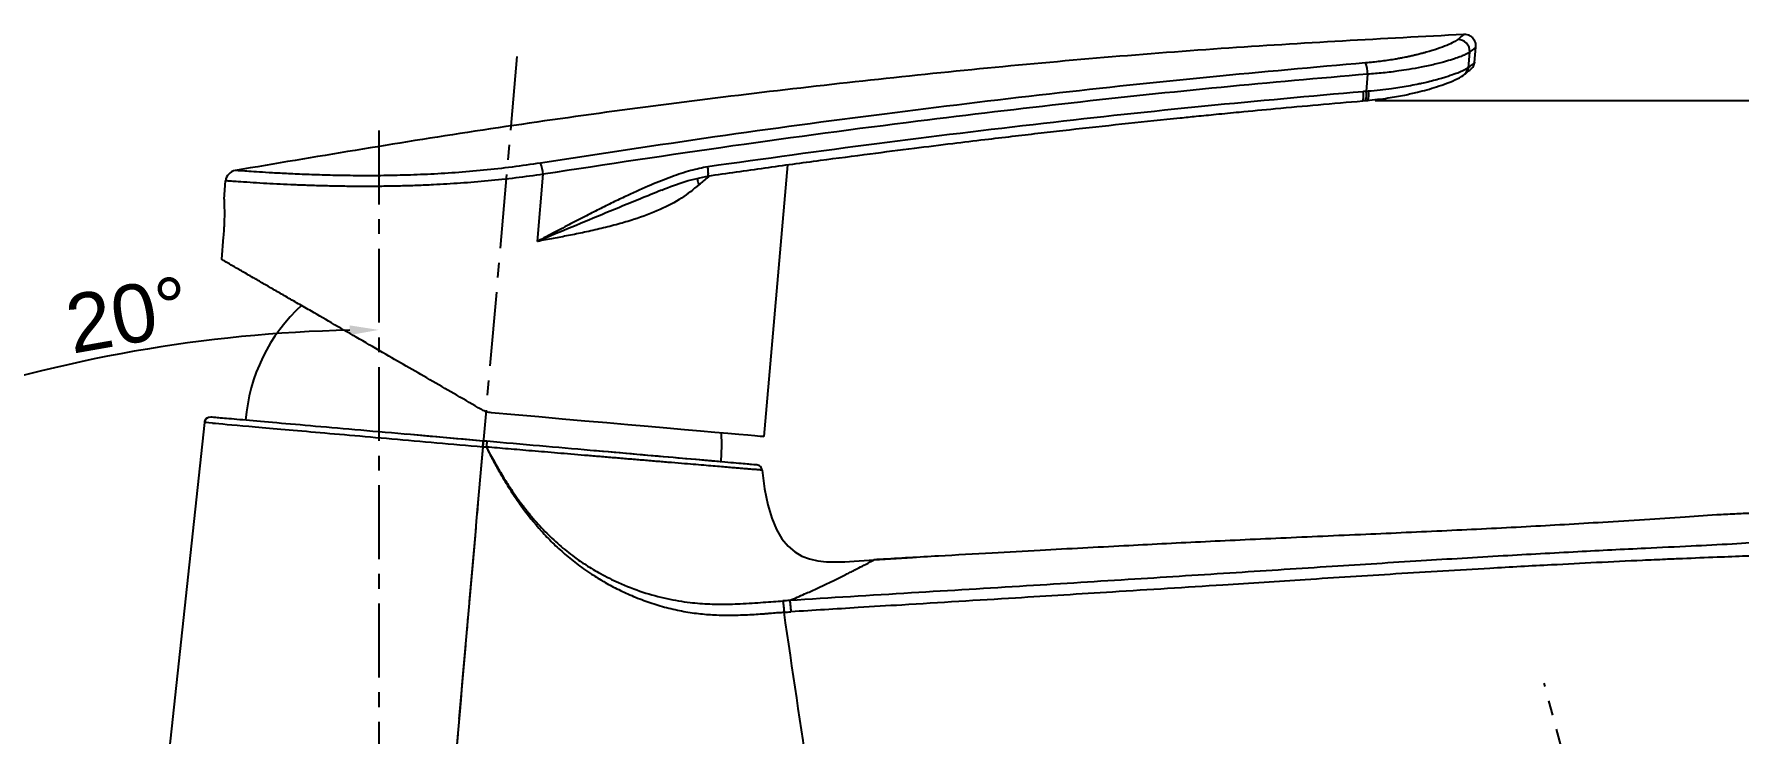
# Model space of a CAD drawing. Header units: millimetres. Extents: x 1261 to 1854, y -639 to -219.
# Drawn here: x 1374.3 to 1520.7, y -419.8 to -359.7 of the extents above; entities that cross this region are included whole.
import ezdxf

# ---------------------------------------------------------------- set-up
doc = ezdxf.new("R2010")
doc.units = ezdxf.units.MM
doc.header["$LTSCALE"] = 0.1
doc.linetypes.add('CENTERX2', pattern=[101.6, 63.5, -12.7, 12.7, -12.7])
doc.layers.get('0').update_dxf_attribs({"lineweight": 13})
doc.layers.add('CENTER', color=1, linetype='CENTERX2')
doc.layers.add('DIM', color=3, linetype='Continuous', lineweight=9)
doc.styles.get("Standard").update_dxf_attribs({"font": 'arial.ttf'})
doc.dimstyles.new('ISO-25', dxfattribs={"dimtxt": 2.5, "dimasz": 2.5, "dimexe": 1.25, "dimexo": 0.625, "dimtad": 1, "dimtxsty": 'Standard', "dimcen": 2.5, "dimadec": 0, "dimazin": 0, "dimtfac": 1, "dimtmove": 0, "dimatfit": 3, "dimfxl": 0, "dimarcsym": 0})

# ---------------------------------------------------------------- blocks, each defined once
blk = doc.blocks.new('*D22')
at = {"layer": 'Defpoints', "color": 0}
for p in [(1488.86, -365.38), (1563.41, -365.38), (1428.32, -484.43)]:
    blk.add_point(p, dxfattribs=at)
at = {"layer": 'DIM', "color": 3, "linetype": 'ByBlock', "lineweight": -2}
for p, q in [((1489.49, -365.38), (1564.66, -365.38)), ((1563.41, -481.93), (1563.41, -367.88)), ((1428.94, -484.43), (1564.66, -484.43))]:
    blk.add_line(p, q, dxfattribs=at)
at = {"layer": 'DIM', "color": 3}
for points in [[(1562.99, -367.88), (1563.83, -367.88), (1563.41, -365.38)], [(1562.99, -481.93), (1563.83, -481.93), (1563.41, -484.43)]]:
    blk.add_solid(points, dxfattribs=at)
at = {"layer": 'DIM', "color": 3, "insert": (1560.23, -424.91), "char_height": 5, "attachment_point": 5, "rotation": 90}
blk.add_mtext('119', dxfattribs=at)
blk = doc.blocks.new('*D24')
at = {"layer": 'Defpoints', "color": 0}
for p in [(1403.89, -367.97), (1504.02, -415.45), (1440.66, -462.06), (1522.5, -484.43), (1403.89, -510.79)]:
    blk.add_point(p, dxfattribs=at)
at = {"layer": 'DIM', "color": 3, "linetype": 'ByBlock', "lineweight": -2}
blk.add_arc((1403.89, -41.78), 421.89, 270.3395, 284.6605, dxfattribs=at)
at = {"layer": 'DIM', "color": 3}
for points in [[(1510.56, -449.52), (1510.78, -450.33), (1513.09, -449.29)], [(1406.39, -464.07), (1406.39, -463.24), (1403.89, -463.66)]]:
    blk.add_solid(points, dxfattribs=at)
at = {"layer": 'DIM', "color": 3, "insert": (1458.55, -456.9), "char_height": 5, "attachment_point": 5, "rotation": 7.5}
blk.add_mtext('15°', dxfattribs=at)
blk = doc.blocks.new('*D26')
at = {"layer": 'Defpoints', "color": 0}
for p in [(1403.89, -367.97), (1389.84, -385.92), (1376.62, -431.22), (1399.45, -493.95), (1403.89, -510.79)]:
    blk.add_point(p, dxfattribs=at)
at = {"layer": 'DIM', "color": 3, "linetype": 'ByBlock', "lineweight": -2}
blk.add_line((1376.4, -430.63), (1362.06, -391.23), dxfattribs=at)
blk.add_arc((1403.89, -506.16), 121.06, 91.1832, 108.8168, dxfattribs=at)
at = {"layer": 'DIM', "color": 3}
for points in [[(1401.39, -384.71), (1401.4, -385.54), (1403.89, -385.1)], [(1364.99, -391.96), (1364.71, -391.18), (1362.49, -392.4)]]:
    blk.add_solid(points, dxfattribs=at)
at = {"layer": 'DIM', "color": 3, "insert": (1382.32, -383.81), "char_height": 5, "attachment_point": 5, "rotation": 10}
blk.add_mtext('20°', dxfattribs=at)

msp = doc.modelspace()

# ---------------------------------------------------------------- linework, layer by layer
at = {"color": 7, "linetype": 'Continuous', "lineweight": 25}
for p, q in [((1497.496, -362.571), (1497.613, -361.23)), ((1498.028, -362.126), (1498.145, -360.795)), ((1488.842, -363.128), (1488.713, -364.613)), ((1497.192, -363.14), (1497.233, -363.107)), ((1497.232, -363.107), (1497.244, -363.097)), ((1488.424, -365.422), (1488.674, -365.401)), ((1488.672, -365.401), (1488.861, -365.385)), ((1417.516, -377.491), (1418.02, -371.726)), ((1436.997, -394.245), (1439.038, -370.91)), ((1390.596, -373.873), (1390.734, -372.295)), ((1390.533, -377.13), (1390.366, -379.035)), ((1388.909, -393.041), (1383.728, -441.252)), ((1388.909, -393.041), (1383.728, -441.252)), ((1446.42, -404.857), (1446.445, -404.842)), ((1446.42, -404.857), (1446.445, -404.842)), ((1446.445, -404.842), (1449.753, -404.659)), ((1446.445, -404.842), (1449.753, -404.659))]:
    msp.add_line(p, q, dxfattribs=at)
at = {"color": 7, "linetype": 'Continuous', "lineweight": 25, "flags": 128}
for points in [[(1413.53, -392.192), (1415.587, -392.372), (1417.626, -392.55), (1419.631, -392.726), (1421.587, -392.897), (1423.481, -393.063), (1425.297, -393.221), (1427.022, -393.372), (1428.644, -393.514), (1430.15, -393.646), (1431.529, -393.767), (1432.771, -393.875), (1433.867, -393.971), (1434.808, -394.054), (1435.588, -394.122), (1436.201, -394.175), (1436.642, -394.214), (1436.908, -394.237), (1436.997, -394.245)], [(1433.292, -396.431), (1433.362, -395.024), (1433.324, -393.924)], [(1413.056, -394.66), (1412.87, -394.644), (1410.986, -394.479), (1409.118, -394.316), (1407.282, -394.155), (1406.297, -394.069)], [(1433.292, -396.431), (1433.205, -396.423), (1432.945, -396.4), (1432.513, -396.362), (1431.913, -396.31), (1431.151, -396.243), (1430.233, -396.163), (1429.167, -396.07), (1427.962, -395.964), (1426.628, -395.848), (1425.177, -395.721), (1423.621, -395.584), (1422.358, -395.474)]]:
    msp.add_lwpolyline(points, dxfattribs=at)
at = {"color": 7, "linetype": 'Continuous', "lineweight": 25}
for centre, radius, start, end in [((1496.6, -361.169), 1.015, 356.54779, 90.8188), ((1485.339, -363.252), 3.506, 2.02446, 18.16702), ((1391.73, -372.382), 1, 99.99789, 174.99997), ((1414.379, -372.129), 3.663, 6.30696, 21.82551), ((1407.403, -394.027), 15, 132.47986, 175.52754), ((1389.406, -393.093), 0.5, 85.00277, 174.08286)]:
    msp.add_arc(centre, radius, start, end, dxfattribs=at)
at = {"color": 8, "linetype": 'Continuous', "lineweight": 25}
for centre, radius, start, end in [((1496.698, -362.553), 0.767, 308.20003, 356.87462), ((1496.727, -362.526), 0.77, 311.03213, 356.64009), ((1496.741, -362.513), 0.771, 310.71397, 356.58036), ((1487.014, -364.96), 1.485, 341.89829, 12.71173), ((1487.262, -364.935), 1.486, 341.71406, 12.51494), ((1487.631, -364.92), 1.314, 339.29449, 14.16901)]:
    msp.add_arc(centre, radius, start, end, dxfattribs=at)
at = {"color": 7, "linetype": 'Continuous', "lineweight": 25}
for points, knots in [([(1497.103, -359.72), (1490.156, -360.088), (1476.049, -360.834), (1454.829, -362.659), (1433.451, -365.025), (1412.346, -367.887), (1398.417, -370.244), (1391.558, -371.405)], [0, 0, 0, 0, 0.19639915, 0.39879929, 0.60119947, 0.80359961, 1, 1, 1, 1]), ([(1496.585, -360.153), (1496.48, -360.228), (1496.271, -360.377), (1495.669, -360.653), (1494.88, -360.948), (1494.146, -361.175), (1493.593, -361.327), (1493.322, -361.398), (1493.051, -361.465), (1492.778, -361.529), (1492.52, -361.587), (1492.284, -361.637), (1492.079, -361.679), (1491.816, -361.731), (1491.48, -361.794), (1490.849, -361.903), (1489.915, -362.041), (1489.085, -362.12), (1488.67, -362.159)], [0, 0, 0, 0, 0.1257991, 0.2514795, 0.3769802, 0.5022552, 0.5330869, 0.5704501, 0.5936517, 0.6212996, 0.6571326, 0.6730262, 0.6923311, 0.7179578, 0.7498969, 0.7881386, 0.8941363, 1, 1, 1, 1]), ([(1498.144, -360.807), (1498.146, -360.741), (1498.152, -360.604), (1498.106, -360.397), (1498.014, -360.194), (1497.876, -360.012), (1497.7, -359.867), (1497.502, -359.767), (1497.296, -359.713), (1497.159, -359.713), (1497.093, -359.712)], [0, 0, 0, 0, 0.1148168, 0.2379509, 0.3673275, 0.5000633, 0.6327841, 0.7621359, 0.8852299, 1, 1, 1, 1]), ([(1497.613, -361.23), (1497.556, -361.268), (1497.44, -361.346), (1497.157, -361.484), (1496.786, -361.636), (1496.28, -361.818), (1495.579, -362.035), (1494.626, -362.285), (1493.528, -362.523), (1492.473, -362.714), (1491.383, -362.881), (1490.205, -363.024), (1489.286, -363.094), (1488.842, -363.128)], [0, 0, 0, 0, 0.0680131, 0.1393377, 0.2140044, 0.2899677, 0.3852039, 0.4997092, 0.617962, 0.7134667, 0.7862116, 0.8967817, 1, 1, 1, 1]), ([(1488.67, -362.159), (1484.211, -362.551), (1475.151, -363.346), (1461.372, -364.821), (1447.19, -366.536), (1432.607, -368.501), (1422.769, -370.004), (1417.779, -370.767)], [0, 0, 0, 0, 0.1880455, 0.3820692, 0.582068, 0.7880455, 1, 1, 1, 1]), ([(1488.842, -363.128), (1484.649, -363.494), (1476.154, -364.236), (1463.272, -365.595), (1449.279, -367.256), (1434.152, -369.264), (1423.443, -370.899), (1418.02, -371.726)], [0, 0, 0, 0, 0.1769886, 0.3585204, 0.5446102, 0.7694008, 1, 1, 1, 1]), ([(1488.789, -365.391), (1489.396, -365.325), (1490.52, -365.203), (1491.961, -364.941), (1493.069, -364.695), (1493.973, -364.459), (1494.841, -364.201), (1495.746, -363.885), (1496.645, -363.506), (1497.002, -363.267), (1497.195, -363.138)], [0, 0, 0, 0, 0.1520946, 0.2817143, 0.3888569, 0.4744016, 0.5687167, 0.6873667, 0.8308629, 1, 1, 1, 1]), ([(1497.465, -362.594), (1497.287, -362.7), (1497.009, -362.866), (1496.294, -363.141), (1495.715, -363.334), (1495.147, -363.505), (1494.634, -363.647), (1494.062, -363.791), (1493.53, -363.913), (1492.976, -364.032), (1492.359, -364.151), (1491.628, -364.274), (1490.506, -364.443), (1489.578, -364.533), (1488.905, -364.599)], [0, 0, 0, 0, 0.17129227, 0.26790092, 0.37178985, 0.42052469, 0.48264654, 0.55138921, 0.60535234, 0.64416284, 0.71236206, 0.77701009, 0.83811388, 1, 1, 1, 1]), ([(1497.231, -363.108), (1497.368, -362.991), (1497.613, -362.782), (1497.621, -362.766), (1497.625, -362.76)], [0, 0, 0, 0, 0.5596083, 1, 1, 1, 1]), ([(1497.496, -362.571), (1497.49, -362.575), (1497.48, -362.583), (1497.469, -362.591), (1497.465, -362.594)], [0, 0, 0, 0, 0.5599499, 1, 1, 1, 1]), ([(1497.511, -362.559), (1497.508, -362.561), (1497.503, -362.565), (1497.498, -362.569), (1497.496, -362.571)], [0, 0, 0, 0, 0.5600106, 1, 1, 1, 1]), ([(1497.64, -362.744), (1497.698, -362.704), (1497.812, -362.624), (1497.932, -362.457), (1498.009, -362.281), (1498.023, -362.16), (1498.03, -362.102)], [0, 0, 0, 0, 0.27035238, 0.53161017, 0.77639303, 1, 1, 1, 1]), ([(1488.462, -364.633), (1483.924, -365.036), (1474.757, -365.849), (1460.826, -367.358), (1446.59, -369.077), (1436.99, -370.412), (1432.154, -371.085)], [0, 0, 0, 0, 0.2411295, 0.4871066, 0.7416209, 1, 1, 1, 1]), ([(1488.713, -364.613), (1488.666, -364.616), (1488.582, -364.623), (1488.499, -364.63), (1488.462, -364.633)], [0, 0, 0, 0, 0.5602122, 1, 1, 1, 1]), ([(1488.905, -364.599), (1488.869, -364.601), (1488.805, -364.606), (1488.741, -364.611), (1488.713, -364.613)], [0, 0, 0, 0, 0.5602993, 1, 1, 1, 1]), ([(1432.164, -371.869), (1433.801, -371.637), (1437.024, -371.179), (1441.674, -370.548), (1445.949, -369.985), (1449.737, -369.502), (1453.021, -369.095), (1455.823, -368.756), (1458.264, -368.467), (1460.492, -368.208), (1463.45, -367.872), (1467.139, -367.466), (1470.499, -367.111), (1472.812, -366.874), (1474.222, -366.732), (1475.916, -366.563), (1478.185, -366.342), (1481.106, -366.067), (1484.645, -365.744), (1487.144, -365.531), (1488.425, -365.422)], [0, 0, 0, 0, 0.0875673, 0.1724188, 0.2485521, 0.3159673, 0.3746646, 0.423828, 0.4654941, 0.5048306, 0.5426505, 0.6231786, 0.7014089, 0.7215984, 0.7463809, 0.7764457, 0.8117925, 0.8671384, 0.931874, 1, 1, 1, 1]), ([(1418.02, -371.726), (1417.233, -371.836), (1415.659, -372.054), (1413.275, -372.306), (1410.905, -372.504), (1408.867, -372.626), (1407.15, -372.698), (1405.728, -372.74), (1404.304, -372.766), (1402.886, -372.775), (1401.485, -372.77), (1400.132, -372.75), (1398.819, -372.719), (1397.541, -372.677), (1396.285, -372.626), (1395.078, -372.569), (1393.888, -372.505), (1392.733, -372.433), (1391.827, -372.373), (1391.2, -372.329), (1390.812, -372.301), (1390.76, -372.297), (1390.734, -372.295)], [0, 0, 0, 0, 0.0583663, 0.1166443, 0.1748701, 0.2330799, 0.2689604, 0.3058517, 0.3437608, 0.3826944, 0.4226585, 0.4636587, 0.5038755, 0.5467573, 0.5923071, 0.6405274, 0.69142, 0.7531198, 0.8251042, 0.878829, 0.9371279, 1, 1, 1, 1]), ([(1417.779, -370.767), (1416.969, -370.887), (1415.348, -371.127), (1412.89, -371.398), (1410.449, -371.605), (1408.049, -371.745), (1405.722, -371.827), (1403.495, -371.859), (1401.395, -371.851), (1399.447, -371.813), (1397.673, -371.754), (1396.094, -371.683), (1394.727, -371.61), (1393.587, -371.54), (1392.686, -371.479), (1392.04, -371.433), (1391.632, -371.403), (1391.582, -371.399), (1391.556, -371.397)], [0, 0, 0, 0, 0.0622943, 0.1245959, 0.1869166, 0.2492656, 0.3116496, 0.3740722, 0.4365343, 0.4990342, 0.5615697, 0.6241357, 0.6867257, 0.749341, 0.8119793, 0.8746338, 0.9373123, 1, 1, 1, 1]), ([(1432.154, -371.085), (1431.665, -371.183), (1430.617, -371.391), (1428.997, -371.957), (1427.192, -372.674), (1425.559, -373.407), (1424.124, -374.088), (1422.942, -374.67), (1421.683, -375.309), (1420.372, -375.989), (1418.969, -376.729), (1418.017, -377.228), (1417.516, -377.491)], [0, 0, 0, 0, 0.0933134, 0.2000482, 0.3206501, 0.4569654, 0.5347058, 0.6179244, 0.7033715, 0.7988084, 0.8941576, 1, 1, 1, 1]), ([(1428.195, -373.089), (1428.865, -372.822), (1430.183, -372.296), (1431.568, -372.001), (1432.25, -371.856)], [0, 0, 0, 0, 0.5079424, 1, 1, 1, 1]), ([(1431.39, -372.641), (1430.905, -373.034), (1429.89, -373.856), (1428.008, -374.824), (1426.152, -375.522), (1424.435, -376.026), (1423.026, -376.385), (1421.598, -376.707), (1420.218, -376.99), (1418.867, -377.25), (1417.973, -377.41), (1417.516, -377.491)], [0, 0, 0, 0, 0.1364945, 0.2861504, 0.4558201, 0.5492998, 0.6468832, 0.7421178, 0.8317105, 0.9139883, 1, 1, 1, 1]), ([(1390.596, -373.873), (1390.598, -373.923), (1390.604, -374.021), (1390.627, -374.777), (1390.623, -375.855), (1390.563, -376.706), (1390.533, -377.13)], [0, 0, 0, 0, 0.2488573, 0.499951, 0.7504369, 1, 1, 1, 1]), ([(1412.704, -391.932), (1412.002, -391.526), (1410.604, -390.719), (1408.53, -389.522), (1406.493, -388.346), (1404.379, -387.125), (1402.223, -385.881), (1400.074, -384.64), (1398.336, -383.636), (1396.961, -382.843), (1395.907, -382.234), (1394.932, -381.671), (1394.037, -381.154), (1393.104, -380.615), (1392.184, -380.084), (1391.36, -379.609), (1390.729, -379.245), (1390.487, -379.105), (1390.366, -379.035)], [0, 0, 0, 0, 0.0676611, 0.1346871, 0.2015516, 0.2687313, 0.3481686, 0.4265965, 0.5048855, 0.5522616, 0.5989865, 0.6452719, 0.6913348, 0.7373958, 0.8041261, 0.8696549, 0.9347011, 1, 1, 1, 1]), ([(1412.704, -391.932), (1412.835, -391.998), (1413.096, -392.13), (1413.385, -392.171), (1413.53, -392.192)], [0, 0, 0, 0, 0.5000399, 1, 1, 1, 1]), ([(1389.28, -392.611), (1389.271, -392.613), (1389.218, -392.624), (1389.119, -392.676), (1389.002, -392.784), (1388.926, -392.917), (1388.92, -393.008), (1388.917, -393.041)], [0, 0, 0, 0, 0.0475138, 0.2673821, 0.5470262, 0.8370397, 1, 1, 1, 1]), ([(1389.28, -392.611), (1389.271, -392.613), (1389.218, -392.624), (1389.119, -392.676), (1389.002, -392.784), (1388.926, -392.917), (1388.92, -393.008), (1388.917, -393.041)], [0, 0, 0, 0, 0.0475138, 0.2673821, 0.5470262, 0.8370397, 1, 1, 1, 1]), ([(1389.28, -392.613), (1389.227, -392.631), (1389.126, -392.665), (1389.007, -392.78), (1388.929, -392.909), (1388.92, -393.005), (1388.917, -393.043)], [0, 0, 0, 0, 0.2724266, 0.5238741, 0.8112292, 1, 1, 1, 1]), ([(1389.28, -392.613), (1389.227, -392.631), (1389.126, -392.665), (1389.007, -392.78), (1388.929, -392.909), (1388.92, -393.005), (1388.917, -393.043)], [0, 0, 0, 0, 0.2724266, 0.5238741, 0.8112292, 1, 1, 1, 1]), ([(1412.87, -394.644), (1411.338, -394.51), (1409.805, -394.376), (1406.799, -394.113), (1405.325, -393.984), (1402.493, -393.736), (1401.134, -393.617), (1398.585, -393.394), (1397.395, -393.29), (1395.227, -393.1), (1394.25, -393.015), (1392.546, -392.866), (1391.82, -392.802), (1390.647, -392.7), (1390.2, -392.66), (1389.601, -392.608), (1389.45, -392.595), (1389.45, -392.595)], [0, 0, 0, 0, 0.125, 0.125, 0.25, 0.25, 0.375, 0.375, 0.5, 0.5, 0.625, 0.625, 0.75, 0.75, 0.875, 0.875, 1, 1, 1, 1]), ([(1412.87, -394.644), (1411.338, -394.51), (1409.805, -394.376), (1406.799, -394.113), (1405.325, -393.984), (1402.493, -393.736), (1401.134, -393.617), (1398.585, -393.394), (1397.395, -393.29), (1395.227, -393.1), (1394.25, -393.015), (1392.546, -392.866), (1391.82, -392.802), (1390.647, -392.7), (1390.2, -392.66), (1389.601, -392.608), (1389.45, -392.595), (1389.45, -392.595)], [0, 0, 0, 0, 0.125, 0.125, 0.25, 0.25, 0.375, 0.375, 0.5, 0.5, 0.625, 0.625, 0.75, 0.75, 0.875, 0.875, 1, 1, 1, 1]), ([(1389.593, -393.101), (1390.223, -393.157), (1391.286, -393.25), (1394.16, -393.503), (1395.972, -393.661), (1400.146, -394.027), (1402.507, -394.234), (1407.522, -394.674), (1410.174, -394.906), (1412.827, -395.139)], [0, 0, 0, 0, 0.25, 0.25, 0.5, 0.5, 0.75, 0.75, 1, 1, 1, 1]), ([(1389.593, -393.101), (1390.223, -393.157), (1391.286, -393.25), (1394.16, -393.503), (1395.972, -393.661), (1400.146, -394.027), (1402.507, -394.234), (1407.522, -394.674), (1410.174, -394.906), (1412.827, -395.139)], [0, 0, 0, 0, 0.25, 0.25, 0.5, 0.5, 0.75, 0.75, 1, 1, 1, 1]), ([(1412.827, -395.139), (1412.838, -395.009), (1412.85, -394.88), (1412.866, -394.697), (1412.87, -394.644), (1412.87, -394.644)], [0, 0, 0, 0, 0.5, 0.5, 1, 1, 1, 1]), ([(1412.827, -395.139), (1412.838, -395.009), (1412.85, -394.88), (1412.866, -394.697), (1412.87, -394.644), (1412.87, -394.644)], [0, 0, 0, 0, 0.5, 0.5, 1, 1, 1, 1]), ([(1412.827, -395.139), (1412.869, -395.142), (1412.97, -395.149), (1413.071, -395.159), (1413.13, -395.165)], [0, 0, 0, 0, 0.4161293, 1, 1, 1, 1]), ([(1412.827, -395.139), (1412.869, -395.142), (1412.97, -395.149), (1413.071, -395.159), (1413.13, -395.165)], [0, 0, 0, 0, 0.4161293, 1, 1, 1, 1]), ([(1413.13, -395.165), (1413.22, -395.345), (1413.399, -395.705), (1413.677, -396.24), (1413.963, -396.772), (1414.287, -397.357), (1414.766, -398.179), (1415.378, -399.153), (1416.405, -400.648), (1417.527, -402.056), (1418.819, -403.406), (1419.871, -404.375), (1420.822, -405.141), (1421.652, -405.739), (1422.428, -406.255), (1423.375, -406.829), (1424.526, -407.44), (1425.802, -408.018), (1427.177, -408.538), (1428.616, -408.971), (1430.072, -409.292), (1431.504, -409.501), (1433.063, -409.611), (1434.414, -409.611), (1435.554, -409.572), (1436.304, -409.531), (1436.887, -409.488), (1437.325, -409.451), (1437.739, -409.415), (1438.199, -409.375), (1438.556, -409.363), (1438.707, -409.357)], [0, 0, 0, 0, 0.0190796, 0.0381566, 0.057231, 0.0763033, 0.1015519, 0.1475057, 0.1853819, 0.2735101, 0.3178592, 0.362658, 0.4091112, 0.4336837, 0.459771, 0.4975361, 0.5387927, 0.5834757, 0.6306059, 0.6783888, 0.7262174, 0.7722924, 0.8158477, 0.8747049, 0.9006149, 0.9243271, 0.9461038, 0.9561335, 0.9660937, 0.9855888, 1, 1, 1, 1]), ([(1436.818, -397.147), (1436.817, -397.147), (1436.815, -397.147), (1436.797, -397.145), (1436.764, -397.143), (1436.711, -397.139), (1436.634, -397.132), (1436.527, -397.123), (1436.387, -397.112), (1436.206, -397.097), (1435.981, -397.078), (1435.704, -397.055), (1435.37, -397.028), (1434.971, -396.995), (1434.503, -396.956), (1433.958, -396.911), (1433.33, -396.858), (1432.615, -396.799), (1431.807, -396.732), (1430.9, -396.656), (1429.882, -396.571), (1428.771, -396.478), (1427.595, -396.38), (1426.399, -396.28), (1425.192, -396.179), (1423.983, -396.077), (1422.779, -395.976), (1421.589, -395.877), (1420.417, -395.778), (1419.271, -395.682), (1418.154, -395.588), (1417.071, -395.497), (1416.026, -395.409), (1415.022, -395.324), (1414.061, -395.243), (1413.435, -395.19), (1413.13, -395.165)], [0, 0, 0, 0, 0.0129221, 0.0273342, 0.0432363, 0.0606286, 0.079511, 0.0998836, 0.1217459, 0.1450974, 0.1699371, 0.1962642, 0.2240777, 0.2533775, 0.2841646, 0.3164399, 0.3502031, 0.3854524, 0.422185, 0.4603977, 0.500089, 0.5421993, 0.5830571, 0.6226627, 0.6610142, 0.6981095, 0.7339478, 0.7685301, 0.8018582, 0.833932, 0.8647508, 0.8943136, 0.9226202, 0.9496704, 0.9754637, 1, 1, 1, 1]), ([(1413.13, -395.165), (1413.24, -395.375), (1413.456, -395.785), (1413.784, -396.377), (1414.102, -396.934), (1414.412, -397.455), (1414.711, -397.94), (1414.998, -398.391), (1415.273, -398.808), (1415.534, -399.191), (1415.78, -399.542), (1416.01, -399.859), (1416.223, -400.145), (1416.418, -400.4), (1416.594, -400.625), (1416.75, -400.82), (1416.886, -400.986), (1417.338, -401.527), (1418.144, -402.415), (1419.375, -403.581), (1420.559, -404.535), (1421.747, -405.351), (1423.004, -406.096), (1424.632, -406.905), (1426.538, -407.645), (1428.601, -408.209), (1430.245, -408.482), (1431.475, -408.6), (1432.328, -408.649), (1433.191, -408.668), (1434.063, -408.66), (1434.991, -408.627), (1435.945, -408.572), (1436.895, -408.503), (1437.77, -408.436), (1438.328, -408.398), (1438.595, -408.38)], [0, 0, 0, 0, 0.02292091, 0.04469983, 0.06533533, 0.08482708, 0.10317543, 0.12038092, 0.13644223, 0.15135756, 0.16512619, 0.17774813, 0.18922381, 0.19955381, 0.20873875, 0.21677916, 0.22367545, 0.22942793, 0.2848068, 0.33936858, 0.39308342, 0.43152733, 0.47866919, 0.53436661, 0.60744885, 0.67661965, 0.74187894, 0.76937734, 0.79708291, 0.82504222, 0.85329305, 0.88185779, 0.9151356, 0.94588803, 0.97416267, 1, 1, 1, 1]), ([(1413.13, -395.165), (1413.22, -395.345), (1413.399, -395.705), (1413.677, -396.24), (1413.963, -396.772), (1414.287, -397.357), (1414.766, -398.179), (1415.378, -399.153), (1416.405, -400.648), (1417.527, -402.056), (1418.819, -403.406), (1419.871, -404.375), (1420.822, -405.141), (1421.652, -405.739), (1422.428, -406.255), (1423.375, -406.829), (1424.526, -407.44), (1425.802, -408.018), (1427.177, -408.538), (1428.616, -408.971), (1430.072, -409.292), (1431.504, -409.501), (1433.063, -409.611), (1434.414, -409.611), (1435.554, -409.572), (1436.304, -409.531), (1436.887, -409.488), (1437.325, -409.451), (1437.739, -409.415), (1438.199, -409.375), (1438.556, -409.363), (1438.707, -409.357)], [0, 0, 0, 0, 0.0190796, 0.0381566, 0.057231, 0.0763033, 0.1015519, 0.1475057, 0.1853819, 0.2735101, 0.3178592, 0.362658, 0.4091112, 0.4336837, 0.459771, 0.4975361, 0.5387927, 0.5834757, 0.6306059, 0.6783888, 0.7262174, 0.7722924, 0.8158477, 0.8747049, 0.9006149, 0.9243271, 0.9461038, 0.9561335, 0.9660937, 0.9855888, 1, 1, 1, 1]), ([(1436.818, -397.147), (1436.817, -397.147), (1436.815, -397.147), (1436.797, -397.145), (1436.764, -397.143), (1436.711, -397.139), (1436.634, -397.132), (1436.527, -397.123), (1436.387, -397.112), (1436.206, -397.097), (1435.981, -397.078), (1435.704, -397.055), (1435.37, -397.028), (1434.971, -396.995), (1434.503, -396.956), (1433.958, -396.911), (1433.33, -396.858), (1432.615, -396.799), (1431.807, -396.732), (1430.9, -396.656), (1429.882, -396.571), (1428.771, -396.478), (1427.595, -396.38), (1426.399, -396.28), (1425.192, -396.179), (1423.983, -396.077), (1422.779, -395.976), (1421.589, -395.877), (1420.417, -395.778), (1419.271, -395.682), (1418.154, -395.588), (1417.071, -395.497), (1416.026, -395.409), (1415.022, -395.324), (1414.061, -395.243), (1413.435, -395.19), (1413.13, -395.165)], [0, 0, 0, 0, 0.0129221, 0.0273342, 0.0432363, 0.0606286, 0.079511, 0.0998836, 0.1217459, 0.1450974, 0.1699371, 0.1962642, 0.2240777, 0.2533775, 0.2841646, 0.3164399, 0.3502031, 0.3854524, 0.422185, 0.4603977, 0.500089, 0.5421993, 0.5830571, 0.6226627, 0.6610142, 0.6981095, 0.7339478, 0.7685301, 0.8018582, 0.833932, 0.8647508, 0.8943136, 0.9226202, 0.9496704, 0.9754637, 1, 1, 1, 1]), ([(1413.13, -395.165), (1413.24, -395.375), (1413.456, -395.785), (1413.784, -396.377), (1414.102, -396.934), (1414.412, -397.455), (1414.711, -397.94), (1414.998, -398.391), (1415.273, -398.808), (1415.534, -399.191), (1415.78, -399.542), (1416.01, -399.859), (1416.223, -400.145), (1416.418, -400.4), (1416.594, -400.625), (1416.75, -400.82), (1416.886, -400.986), (1417.338, -401.527), (1418.144, -402.415), (1419.375, -403.581), (1420.559, -404.535), (1421.747, -405.351), (1423.004, -406.096), (1424.632, -406.905), (1426.538, -407.645), (1428.601, -408.209), (1430.245, -408.482), (1431.475, -408.6), (1432.328, -408.649), (1433.191, -408.668), (1434.063, -408.66), (1434.991, -408.627), (1435.945, -408.572), (1436.895, -408.503), (1437.77, -408.436), (1438.328, -408.398), (1438.595, -408.38)], [0, 0, 0, 0, 0.02292091, 0.04469983, 0.06533533, 0.08482708, 0.10317543, 0.12038092, 0.13644223, 0.15135756, 0.16512619, 0.17774813, 0.18922381, 0.19955381, 0.20873875, 0.21677916, 0.22367545, 0.22942793, 0.2848068, 0.33936858, 0.39308342, 0.43152733, 0.47866919, 0.53436661, 0.60744885, 0.67661965, 0.74187894, 0.76937734, 0.79708291, 0.82504222, 0.85329305, 0.88185779, 0.9151356, 0.94588803, 0.97416267, 1, 1, 1, 1]), ([(1413.162, -394.669), (1413.163, -394.67), (1413.164, -394.67), (1413.168, -394.676), (1413.17, -394.69), (1413.169, -394.716), (1413.167, -394.741), (1413.166, -394.754)], [0, 0, 0, 0, 0.0965625, 0.2504097, 0.5005211, 0.7481661, 1, 1, 1, 1]), ([(1436.364, -396.699), (1436.363, -396.699), (1436.214, -396.686), (1435.622, -396.634), (1435.18, -396.596), (1434.02, -396.494), (1433.302, -396.431), (1431.617, -396.284), (1430.651, -396.199), (1428.506, -396.012), (1427.328, -395.909), (1424.804, -395.688), (1423.459, -395.57), (1420.652, -395.325), (1419.191, -395.197), (1416.208, -394.936), (1414.686, -394.803), (1413.162, -394.669)], [0, 0, 0, 0, 0.125, 0.125, 0.25, 0.25, 0.375, 0.375, 0.5, 0.5, 0.625, 0.625, 0.75, 0.75, 0.875, 0.875, 1, 1, 1, 1]), ([(1413.162, -394.669), (1413.163, -394.67), (1413.164, -394.67), (1413.168, -394.676), (1413.17, -394.69), (1413.169, -394.716), (1413.167, -394.741), (1413.166, -394.754)], [0, 0, 0, 0, 0.0965625, 0.2504097, 0.5005211, 0.7481661, 1, 1, 1, 1]), ([(1436.364, -396.699), (1436.363, -396.699), (1436.214, -396.686), (1435.622, -396.634), (1435.18, -396.596), (1434.02, -396.494), (1433.302, -396.431), (1431.617, -396.284), (1430.651, -396.199), (1428.506, -396.012), (1427.328, -395.909), (1424.804, -395.688), (1423.459, -395.57), (1420.652, -395.325), (1419.191, -395.197), (1416.208, -394.936), (1414.686, -394.803), (1413.162, -394.669)], [0, 0, 0, 0, 0.125, 0.125, 0.25, 0.25, 0.375, 0.375, 0.5, 0.5, 0.625, 0.625, 0.75, 0.75, 0.875, 0.875, 1, 1, 1, 1]), ([(1436.818, -397.147), (1436.806, -397.032), (1436.753, -396.922), (1436.589, -396.76), (1436.479, -396.709), (1436.364, -396.699)], [0, 0, 0, 0, 0.5, 0.5, 1, 1, 1, 1]), ([(1436.818, -397.147), (1436.806, -397.032), (1436.753, -396.922), (1436.589, -396.76), (1436.479, -396.709), (1436.364, -396.699)], [0, 0, 0, 0, 0.5, 0.5, 1, 1, 1, 1]), ([(1531.965, -401.34), (1531.544, -401.287), (1530.586, -401.167), (1528.862, -401.001), (1526.946, -400.872), (1525.11, -400.817), (1523.55, -400.813), (1522.147, -400.841), (1520.714, -400.895), (1518.698, -401.001), (1515.991, -401.183), (1512.603, -401.413), (1508.053, -401.702), (1502.389, -402.028), (1495.598, -402.363), (1489.771, -402.625), (1485.017, -402.835), (1481.42, -402.995), (1477.918, -403.156), (1474.508, -403.321), (1471.181, -403.487), (1467.814, -403.661), (1464.329, -403.846), (1460.553, -404.051), (1456.422, -404.281), (1451.833, -404.54), (1448.446, -404.734), (1446.592, -404.84), (1446.42, -404.85)], [0, 0, 0, 0, 0.0154963, 0.035316, 0.06071, 0.0826388, 0.0996415, 0.1153749, 0.1317548, 0.1497958, 0.1860293, 0.2266571, 0.2686006, 0.3455239, 0.4251425, 0.5064748, 0.5496047, 0.5915985, 0.6324532, 0.672242, 0.7110498, 0.7489585, 0.7902113, 0.8331399, 0.8812613, 0.9350002, 0.9939767, 1, 1, 1, 1]), ([(1531.965, -401.34), (1531.544, -401.287), (1530.586, -401.167), (1528.862, -401.001), (1526.946, -400.872), (1525.11, -400.817), (1523.55, -400.813), (1522.147, -400.841), (1520.714, -400.895), (1518.698, -401.001), (1515.991, -401.183), (1512.603, -401.413), (1508.053, -401.702), (1502.389, -402.028), (1495.598, -402.363), (1489.771, -402.625), (1485.017, -402.835), (1481.42, -402.995), (1477.918, -403.156), (1474.508, -403.321), (1471.181, -403.487), (1467.814, -403.661), (1464.329, -403.846), (1460.553, -404.051), (1456.422, -404.281), (1451.833, -404.54), (1448.446, -404.734), (1446.592, -404.84), (1446.42, -404.85)], [0, 0, 0, 0, 0.0154963, 0.035316, 0.06071, 0.0826388, 0.0996415, 0.1153749, 0.1317548, 0.1497958, 0.1860293, 0.2266571, 0.2686006, 0.3455239, 0.4251425, 0.5064748, 0.5496047, 0.5915985, 0.6324532, 0.672242, 0.7110498, 0.7489585, 0.7902113, 0.8331399, 0.8812613, 0.9350002, 0.9939767, 1, 1, 1, 1]), ([(1534.034, -401.675), (1534.049, -401.679), (1534.089, -401.691), (1534.114, -401.719), (1534.009, -401.715), (1533.871, -401.714), (1533.798, -401.738), (1533.641, -401.769), (1533.475, -401.805), (1533.312, -401.839), (1533.223, -401.857), (1533.123, -401.878), (1533.048, -401.894), (1532.995, -401.905), (1532.94, -401.917), (1532.82, -401.943), (1532.614, -401.987), (1532.256, -402.064), (1531.678, -402.186), (1530.788, -402.364), (1529.682, -402.561), (1528.39, -402.757), (1526.95, -402.943), (1525.236, -403.129), (1522.971, -403.325), (1520.063, -403.514), (1516.517, -403.691), (1512.091, -403.896), (1506.71, -404.172), (1500.285, -404.528), (1493.245, -404.952), (1485.596, -405.438), (1477.392, -405.972), (1468.64, -406.532), (1459.345, -407.108), (1449.461, -407.711), (1442.675, -408.128), (1439.183, -408.343)], [0, 0, 0, 0, 0.00216931, 0.00560576, 0.00855152, 0.012957, 0.01708876, 0.02241943, 0.03250512, 0.03499853, 0.03765903, 0.04048656, 0.04348075, 0.04361569, 0.04471512, 0.0478014, 0.05273703, 0.05951824, 0.07141967, 0.08653277, 0.10482816, 0.12065064, 0.13828535, 0.15772185, 0.17897387, 0.21026727, 0.2450792, 0.28333606, 0.34000125, 0.40262829, 0.47121903, 0.54575988, 0.62624003, 0.71106392, 0.80163142, 0.89794359, 1, 1, 1, 1]), ([(1534.034, -401.675), (1534.049, -401.679), (1534.089, -401.691), (1534.114, -401.719), (1534.009, -401.715), (1533.871, -401.714), (1533.798, -401.738), (1533.641, -401.769), (1533.475, -401.805), (1533.312, -401.839), (1533.223, -401.857), (1533.123, -401.878), (1533.048, -401.894), (1532.995, -401.905), (1532.94, -401.917), (1532.82, -401.943), (1532.614, -401.987), (1532.256, -402.064), (1531.678, -402.186), (1530.788, -402.364), (1529.682, -402.561), (1528.39, -402.757), (1526.95, -402.943), (1525.236, -403.129), (1522.971, -403.325), (1520.063, -403.514), (1516.517, -403.691), (1512.091, -403.896), (1506.71, -404.172), (1500.285, -404.528), (1493.245, -404.952), (1485.596, -405.438), (1477.392, -405.972), (1468.64, -406.532), (1459.345, -407.108), (1449.461, -407.711), (1442.675, -408.128), (1439.183, -408.343)], [0, 0, 0, 0, 0.00216931, 0.00560576, 0.00855152, 0.012957, 0.01708876, 0.02241943, 0.03250512, 0.03499853, 0.03765903, 0.04048656, 0.04348075, 0.04361569, 0.04471512, 0.0478014, 0.05273703, 0.05951824, 0.07141967, 0.08653277, 0.10482816, 0.12065064, 0.13828535, 0.15772185, 0.17897387, 0.21026727, 0.2450792, 0.28333606, 0.34000125, 0.40262829, 0.47121903, 0.54575988, 0.62624003, 0.71106392, 0.80163142, 0.89794359, 1, 1, 1, 1]), ([(1534.851, -403.097), (1534.85, -403.097), (1534.848, -403.098), (1534.832, -403.101), (1534.808, -403.105), (1534.774, -403.111), (1534.715, -403.122), (1534.597, -403.143), (1534.377, -403.182), (1534.081, -403.236), (1533.633, -403.318), (1532.946, -403.447), (1531.861, -403.64), (1530.562, -403.843), (1529.049, -404.033), (1527.411, -404.196), (1525.571, -404.336), (1523.937, -404.427), (1522.485, -404.493), (1520.928, -404.557), (1518.722, -404.64), (1516.4, -404.733), (1514.264, -404.823), (1511.802, -404.933), (1508.537, -405.091), (1504.164, -405.315), (1498.419, -405.631), (1491.365, -406.058), (1483.72, -406.546), (1475.6, -407.072), (1467.307, -407.598), (1458.113, -408.165), (1450.837, -408.61), (1444.4, -409.002), (1441.22, -409.198), (1439.287, -409.317)], [0, 0, 0, 0, 0.0036336, 0.00726, 0.010877, 0.0144823, 0.0180731, 0.0258204, 0.0371293, 0.0482251, 0.0565715, 0.0761055, 0.0958554, 0.1159521, 0.1356357, 0.1564599, 0.1747708, 0.1966529, 0.2070985, 0.2182556, 0.2425445, 0.270882, 0.2848784, 0.3036859, 0.3413397, 0.3782161, 0.4285605, 0.5053175, 0.5795412, 0.6467773, 0.7371196, 0.8162683, 0.9092269, 0.9448423, 1, 1, 1, 1]), ([(1534.851, -403.097), (1534.85, -403.097), (1534.848, -403.098), (1534.832, -403.101), (1534.808, -403.105), (1534.774, -403.111), (1534.715, -403.122), (1534.597, -403.143), (1534.377, -403.182), (1534.081, -403.236), (1533.633, -403.318), (1532.946, -403.447), (1531.861, -403.64), (1530.562, -403.843), (1529.049, -404.033), (1527.411, -404.196), (1525.571, -404.336), (1523.937, -404.427), (1522.485, -404.493), (1520.928, -404.557), (1518.722, -404.64), (1516.4, -404.733), (1514.264, -404.823), (1511.802, -404.933), (1508.537, -405.091), (1504.164, -405.315), (1498.419, -405.631), (1491.365, -406.058), (1483.72, -406.546), (1475.6, -407.072), (1467.307, -407.598), (1458.113, -408.165), (1450.837, -408.61), (1444.4, -409.002), (1441.22, -409.198), (1439.287, -409.317)], [0, 0, 0, 0, 0.0036336, 0.00726, 0.010877, 0.0144823, 0.0180731, 0.0258204, 0.0371293, 0.0482251, 0.0565715, 0.0761055, 0.0958554, 0.1159521, 0.1356357, 0.1564599, 0.1747708, 0.1966529, 0.2070985, 0.2182556, 0.2425445, 0.270882, 0.2848784, 0.3036859, 0.3413397, 0.3782161, 0.4285605, 0.5053175, 0.5795412, 0.6467773, 0.7371196, 0.8162683, 0.9092269, 0.9448423, 1, 1, 1, 1]), ([(1439.183, -408.343), (1439.085, -408.349), (1438.889, -408.36), (1438.693, -408.373), (1438.595, -408.38)], [0, 0, 0, 0, 0.5005042, 1, 1, 1, 1]), ([(1439.183, -408.343), (1439.085, -408.349), (1438.889, -408.36), (1438.693, -408.373), (1438.595, -408.38)], [0, 0, 0, 0, 0.5005042, 1, 1, 1, 1]), ([(1438.595, -408.38), (1438.603, -408.407), (1438.612, -408.451), (1438.632, -408.573), (1438.642, -408.652), (1438.663, -408.834), (1438.673, -408.937), (1438.692, -409.148), (1438.7, -409.255), (1438.707, -409.357)], [0, 0, 0, 0, 0.25, 0.25, 0.5, 0.5, 0.75, 0.75, 1, 1, 1, 1]), ([(1438.595, -408.38), (1438.603, -408.407), (1438.612, -408.451), (1438.632, -408.573), (1438.642, -408.652), (1438.663, -408.834), (1438.673, -408.937), (1438.692, -409.148), (1438.7, -409.255), (1438.707, -409.357)], [0, 0, 0, 0, 0.25, 0.25, 0.5, 0.5, 0.75, 0.75, 1, 1, 1, 1]), ([(1439.183, -408.343), (1439.19, -408.368), (1439.198, -408.407), (1439.216, -408.519), (1439.225, -408.592), (1439.244, -408.768), (1439.254, -408.871), (1439.272, -409.09), (1439.28, -409.205), (1439.287, -409.317)], [0, 0, 0, 0, 0.25, 0.25, 0.5, 0.5, 0.75, 0.75, 1, 1, 1, 1]), ([(1439.183, -408.343), (1439.19, -408.368), (1439.198, -408.407), (1439.216, -408.519), (1439.225, -408.592), (1439.244, -408.768), (1439.254, -408.871), (1439.272, -409.09), (1439.28, -409.205), (1439.287, -409.317)], [0, 0, 0, 0, 0.25, 0.25, 0.5, 0.5, 0.75, 0.75, 1, 1, 1, 1])]:
    msp.add_open_spline(points, degree=3, knots=knots, dxfattribs=at)
at = {"color": 8, "linetype": 'Continuous', "lineweight": 25}
for points, knots in [([(1497.102, -359.712), (1497.102, -359.712), (1497.129, -359.685), (1497.015, -359.789), (1496.729, -360.032), (1496.585, -360.153)], [0, 0, 0, 0, 0.0000463, 0.5001106, 1, 1, 1, 1]), ([(1498.145, -360.798), (1498.122, -360.816), (1498.077, -360.854), (1497.769, -361.104), (1497.613, -361.23)], [0, 0, 0, 0, 0.4965893, 1, 1, 1, 1]), ([(1498.028, -362.126), (1498.028, -362.126), (1498.072, -362.082), (1497.934, -362.209), (1497.652, -362.442), (1497.511, -362.559)], [0, 0, 0, 0, 0.0000851, 0.4967179, 1, 1, 1, 1]), ([(1432.325, -371.846), (1432.284, -371.878), (1431.975, -372.118), (1431.661, -372.398), (1431.39, -372.641)], [0, 0, 0, 0, 0.1332749, 1, 1, 1, 1]), ([(1432.162, -371.86), (1432.167, -371.861), (1432.182, -371.867), (1432.197, -371.8), (1432.204, -371.666), (1432.197, -371.482), (1432.18, -371.283), (1432.163, -371.149), (1432.154, -371.085)], [0, 0, 0, 0, 0.0769137, 0.2772594, 0.4775922, 0.6688406, 0.8441658, 1, 1, 1, 1]), ([(1428.189, -373.097), (1427.565, -373.348), (1425.973, -373.986), (1423.405, -375.053), (1420.476, -376.276), (1418.503, -377.086), (1417.516, -377.491)], [0, 0, 0, 0, 0.1769108, 0.4505755, 0.7250565, 1, 1, 1, 1]), ([(1431.248, -372.099), (1431.253, -372.155), (1431.268, -372.324), (1431.341, -372.514), (1431.39, -372.641)], [0, 0, 0, 0, 0.3280863, 1, 1, 1, 1]), ([(1439.183, -408.343), (1439.623, -408.155), (1440.424, -407.811), (1441.401, -407.37), (1442.118, -407.037), (1442.655, -406.784), (1443.123, -406.56), (1443.574, -406.337), (1444.007, -406.119), (1444.414, -405.912), (1444.915, -405.657), (1445.457, -405.376), (1445.934, -405.122), (1446.237, -404.958), (1446.397, -404.871), (1446.414, -404.86), (1446.42, -404.857)], [0, 0, 0, 0, 0.1015834, 0.185369, 0.2513664, 0.2995645, 0.3428694, 0.3966451, 0.4503643, 0.5001735, 0.555325, 0.6622681, 0.76914, 0.8663976, 0.9540543, 1, 1, 1, 1]), ([(1439.183, -408.343), (1439.623, -408.155), (1440.424, -407.811), (1441.401, -407.37), (1442.118, -407.037), (1442.655, -406.784), (1443.123, -406.56), (1443.574, -406.337), (1444.007, -406.119), (1444.414, -405.912), (1444.915, -405.657), (1445.457, -405.376), (1445.934, -405.122), (1446.237, -404.958), (1446.397, -404.871), (1446.414, -404.86), (1446.42, -404.857)], [0, 0, 0, 0, 0.1015834, 0.185369, 0.2513664, 0.2995645, 0.3428694, 0.3966451, 0.4503643, 0.5001735, 0.555325, 0.6622681, 0.76914, 0.8663976, 0.9540543, 1, 1, 1, 1])]:
    msp.add_open_spline(points, degree=3, knots=knots, dxfattribs=at)
at = {"color": 7, "linetype": 'Continuous', "lineweight": 25}
for points in [[(1389.595, -393.101), (1389.142, -393.062), (1388.91, -393.042), (1388.909, -393.042)], [(1389.595, -393.101), (1389.142, -393.062), (1388.91, -393.042), (1388.909, -393.042)], [(1412.827, -395.139), (1411.636, -408.754), (1410.441, -422.416), (1409.241, -436.126)], [(1412.827, -395.139), (1411.636, -408.754), (1410.441, -422.416), (1409.241, -436.126)], [(1413.162, -394.669), (1413.065, -394.661), (1412.968, -394.652), (1412.87, -394.644)], [(1413.162, -394.669), (1413.065, -394.661), (1412.968, -394.652), (1412.87, -394.644)], [(1413.148, -394.971), (1413.142, -395.032), (1413.136, -395.098), (1413.13, -395.165)], [(1413.148, -394.971), (1413.142, -395.032), (1413.136, -395.098), (1413.13, -395.165)], [(1413.16, -394.831), (1413.156, -394.872), (1413.152, -394.92), (1413.148, -394.971)], [(1413.16, -394.831), (1413.156, -394.872), (1413.152, -394.92), (1413.148, -394.971)], [(1413.166, -394.754), (1413.165, -394.776), (1413.162, -394.802), (1413.16, -394.831)], [(1413.166, -394.754), (1413.165, -394.776), (1413.162, -394.802), (1413.16, -394.831)], [(1436.818, -397.147), (1437.739, -406.298), (1441.817, -405.105), (1446.445, -404.842)], [(1436.818, -397.147), (1437.739, -406.298), (1441.817, -405.105), (1446.445, -404.842)], [(1438.707, -409.357), (1438.9, -409.342), (1439.093, -409.331), (1439.287, -409.317)], [(1438.707, -409.357), (1438.9, -409.342), (1439.093, -409.331), (1439.287, -409.317)], [(1443.05, -438.729), (1441.602, -428.939), (1440.155, -419.148), (1438.707, -409.357)], [(1443.05, -438.729), (1441.602, -428.939), (1440.155, -419.148), (1438.707, -409.357)]]:
    msp.add_open_spline(points, degree=3, dxfattribs=at)
at = {"layer": 'CENTER'}
for p, q in [((1415.76, -361.619), (1409.907, -428.514)), ((1403.894, -367.966), (1403.894, -510.787)), ((1522.502, -484.426), (1504.018, -415.445))]:
    msp.add_line(p, q, dxfattribs=at)

# ---------------------------------------------------------------- dimensions: what is measured, and where the dimension line sits
at = {"layer": 'DIM', "color": 7}
dim = msp.add_linear_dim(base=(1563.411, -365.385), p1=(1428.318, -484.426), p2=(1488.861, -365.385), angle=90, dimstyle='ISO-25', override={"dimtxt": 5, "dimdec": 1, "dimcen": 5, "dimclrd": 3, "dimclre": 3, "dimclrt": 3, "dimtdec": 1, "dimfxl": 1.25, "dimtfill": 1, "dimarcsym": 1}, dxfattribs=at)
dim.commit()
dim.dimension.update_dxf_attribs({"geometry": '*D22', "text_midpoint": (1560.233, -424.905)})
for base, line2, picture, middle in [((1389.84, -385.919), ((1376.617, -431.218), (1399.449, -493.949)), '*D26', (1382.32, -383.81)), ((1440.663, -462.057), ((1522.502, -484.426), (1504.018, -415.445)), '*D24', (1458.546, -456.903))]:
    dim = msp.add_angular_dim_2l(base=base, line1=((1403.894, -367.966), (1403.894, -510.787)), line2=line2, dimstyle='ISO-25', override={"dimtxt": 5, "dimdec": 1, "dimcen": 5, "dimclrd": 3, "dimclre": 3, "dimclrt": 3, "dimtdec": 1, "dimfxl": 1.25, "dimtfill": 1, "dimarcsym": 1}, dxfattribs=at)
    dim.commit()
    dim.dimension.update_dxf_attribs({"geometry": picture, "text_midpoint": middle})

doc.saveas('drawing.dxf')
